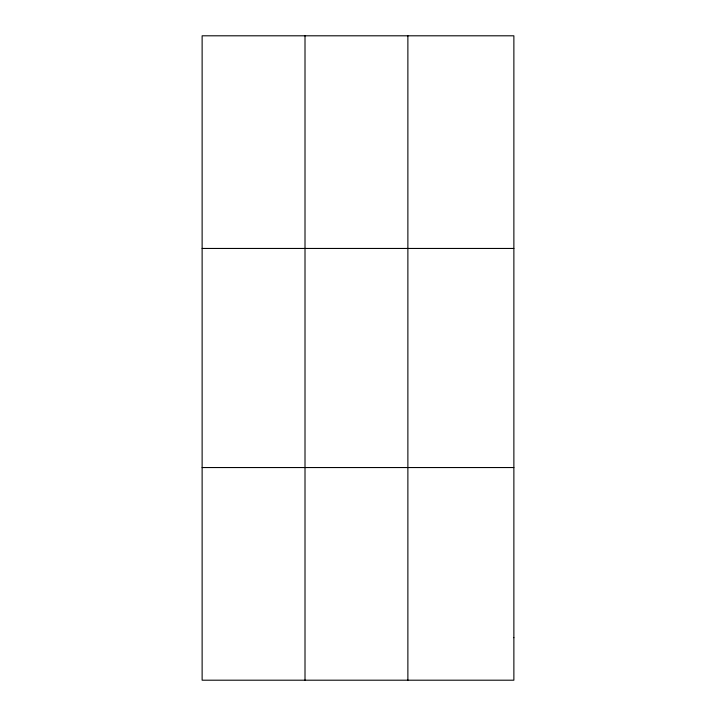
<?xml version="1.0" encoding="UTF-8"?>
<svg xmlns="http://www.w3.org/2000/svg" width="716" height="716" viewBox="0 0 716 716"><rect width="100%" height="100%" fill="white"/><g stroke="black" fill="none" stroke-linecap="round" stroke-linejoin="round"><path stroke-width="1.07" d="M305.007 35.8L305.007 680.2M407.878 35.8L407.878 680.2M202.127 248.452L513.873 248.452M202.127 467.548L513.873 467.548M513.873 637.67L513.873 680.2L202.127 680.2L202.127 35.8L513.873 35.8L513.873 637.67"/></g></svg>
